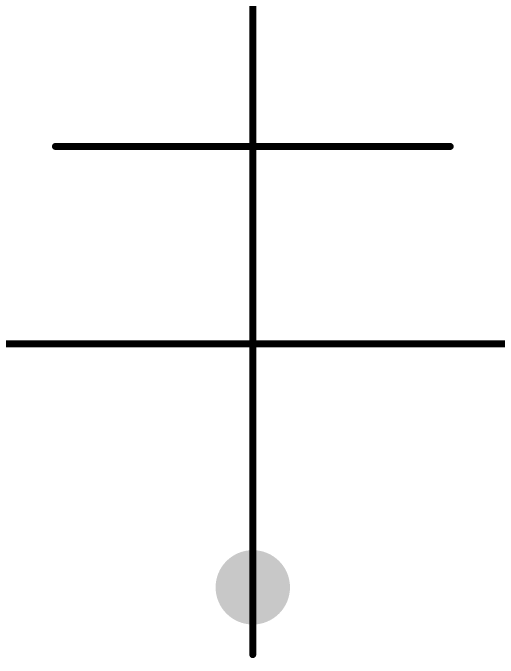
# Model space of a CAD drawing. Header units: inches. Extents: x 0 to 220, y -79 to 15.
# Drawn here: x 120.67 to 141.56, y -78.55 to -50.74 of the extents above; entities that cross this region are included whole.
import ezdxf

# ---------------------------------------------------------------- set-up
doc = ezdxf.new("R2010")
doc.units = ezdxf.units.IN
for name, color, linetype in [('Bottom Layer- Bottom', 5, 'Continuous'), ('Bottom Solder- Bot Mask', 6, 'Continuous'), ('Mechanical 1- Top Assy', 6, 'Continuous'), ('Mechanical 13', 56, 'Continuous'), ('Multi-Layer', 9, 'Continuous'), ('Top Layer- Top', 1, 'Continuous'), ('Top Overlay- Top Silk', 2, 'Continuous'), ('Top Solder- Top Mask', 216, 'Continuous')]:
    doc.layers.add(name, color=color, linetype=linetype)

# ---------------------------------------------------------------- blocks, each defined once
blk = doc.blocks.new('________64')
at = {"layer": 'Bottom Layer- Bottom'}
h = blk.add_hatch(color=7, dxfattribs=at)
edge = h.paths.add_edge_path()
edge.add_arc((3, 8.5), 1.5, 0, 360)
h = blk.add_hatch(color=7, dxfattribs=at)
edge = h.paths.add_edge_path()
edge.add_arc((39, 8.5), 1.5, 0, 360)
at = {"layer": 'Bottom Solder- Bot Mask'}
h = blk.add_hatch(color=7, dxfattribs=at)
edge = h.paths.add_edge_path()
edge.add_arc((3, 8.5), 1.602, 0, 360)
h = blk.add_hatch(color=7, dxfattribs=at)
edge = h.paths.add_edge_path()
edge.add_arc((39, 8.5), 1.602, 0, 360)
at = {"layer": 'Multi-Layer'}
h = blk.add_hatch(color=9, dxfattribs=at)
edge = h.paths.add_edge_path()
edge.add_arc((3, 8.5), 1.5, 0, 360)
h = blk.add_hatch(color=9, dxfattribs=at)
edge = h.paths.add_edge_path()
edge.add_arc((39, 8.5), 1.5, 0, 360)
at = {"layer": 'Top Layer- Top'}
h = blk.add_hatch(color=7, dxfattribs=at)
edge = h.paths.add_edge_path()
edge.add_arc((3, 8.5), 1.5, 0, 360)
h = blk.add_hatch(color=7, dxfattribs=at)
edge = h.paths.add_edge_path()
edge.add_arc((39, 8.5), 1.5, 0, 360)
at = {"layer": 'Top Solder- Top Mask'}
h = blk.add_hatch(color=7, dxfattribs=at)
edge = h.paths.add_edge_path()
edge.add_arc((3, 8.5), 1.602, 0, 360)
h = blk.add_hatch(color=7, dxfattribs=at)
edge = h.paths.add_edge_path()
edge.add_arc((39, 8.5), 1.602, 0, 360)
at = {"layer": 'Mechanical 1- Top Assy'}
for points in [[(22, 17, 0.3, 0.3, 0), (22, 0, 0.3, 0.3, 0)], [(0.1, 8.5, 0.3, 0.3, 0), (41.8, 8.5, 0.3, 0.3, 0)]]:
    blk.add_lwpolyline(points, format="xyseb", dxfattribs=at)
for points in [[(21.925, 17, 0.15, 0.15, 1), (22.075, 17, 0.15, 0.15, 1)], [(0.025, 8.5, 0.15, 0.15, 1), (0.175, 8.5, 0.15, 0.15, 1)], [(41.725, 8.5, 0.15, 0.15, 1), (41.875, 8.5, 0.15, 0.15, 1)], [(21.925, 0, 0.15, 0.15, 1), (22.075, 0, 0.15, 0.15, 1)]]:
    blk.add_lwpolyline(points, format="xyseb", close=True, dxfattribs=at)
at = {"layer": 'Top Overlay- Top Silk'}
for points in [[(28.65, 17, 0.3, 0.3, 0), (42, 17, 0.3, 0.3, 0)], [(34.5, 17, 0.3, 0.3, 0), (34.5, 0, 0.3, 0.3, 0)], [(36, 17, 0.3, 0.3, 0), (36, 0, 0.3, 0.3, 0)], [(42, 17, 0.3, 0.3, 0), (42, 0, 0.3, 0.3, 0)], [(28.65, 0, 0.3, 0.3, 0), (42, 0, 0.3, 0.3, 0)]]:
    blk.add_lwpolyline(points, format="xyseb", dxfattribs=at)
for points in [[(28.575, 17, 0.15, 0.15, 1), (28.725, 17, 0.15, 0.15, 1)], [(34.425, 17, 0.15, 0.15, 1), (34.575, 17, 0.15, 0.15, 1)], [(35.925, 17, 0.15, 0.15, 1), (36.075, 17, 0.15, 0.15, 1)], [(41.925, 17, 0.15, 0.15, 1), (42.075, 17, 0.15, 0.15, 1)], [(41.925, 17, 0.15, 0.15, 1), (42.075, 17, 0.15, 0.15, 1)], [(28.575, 0, 0.15, 0.15, 1), (28.725, 0, 0.15, 0.15, 1)], [(34.425, 0, 0.15, 0.15, 1), (34.575, 0, 0.15, 0.15, 1)], [(35.925, 0, 0.15, 0.15, 1), (36.075, 0, 0.15, 0.15, 1)], [(41.925, 0, 0.15, 0.15, 1), (42.075, 0, 0.15, 0.15, 1)], [(41.925, 0, 0.15, 0.15, 1), (42.075, 0, 0.15, 0.15, 1)]]:
    blk.add_lwpolyline(points, format="xyseb", close=True, dxfattribs=at)

msp = doc.modelspace()

# ---------------------------------------------------------------- linework, layer by layer
at = {"layer": 'Mechanical 13'}
msp.add_lwpolyline([(0, -65, 0.3, 0.3, 0), (220, -65, 0.3, 0.3, 0)], format="xyseb", dxfattribs=at)

# ---------------------------------------------------------------- block references
at = {"rotation": 90}
msp.add_blockref('________64', (139.5, -78.5), dxfattribs=at)

doc.saveas('drawing.dxf')
